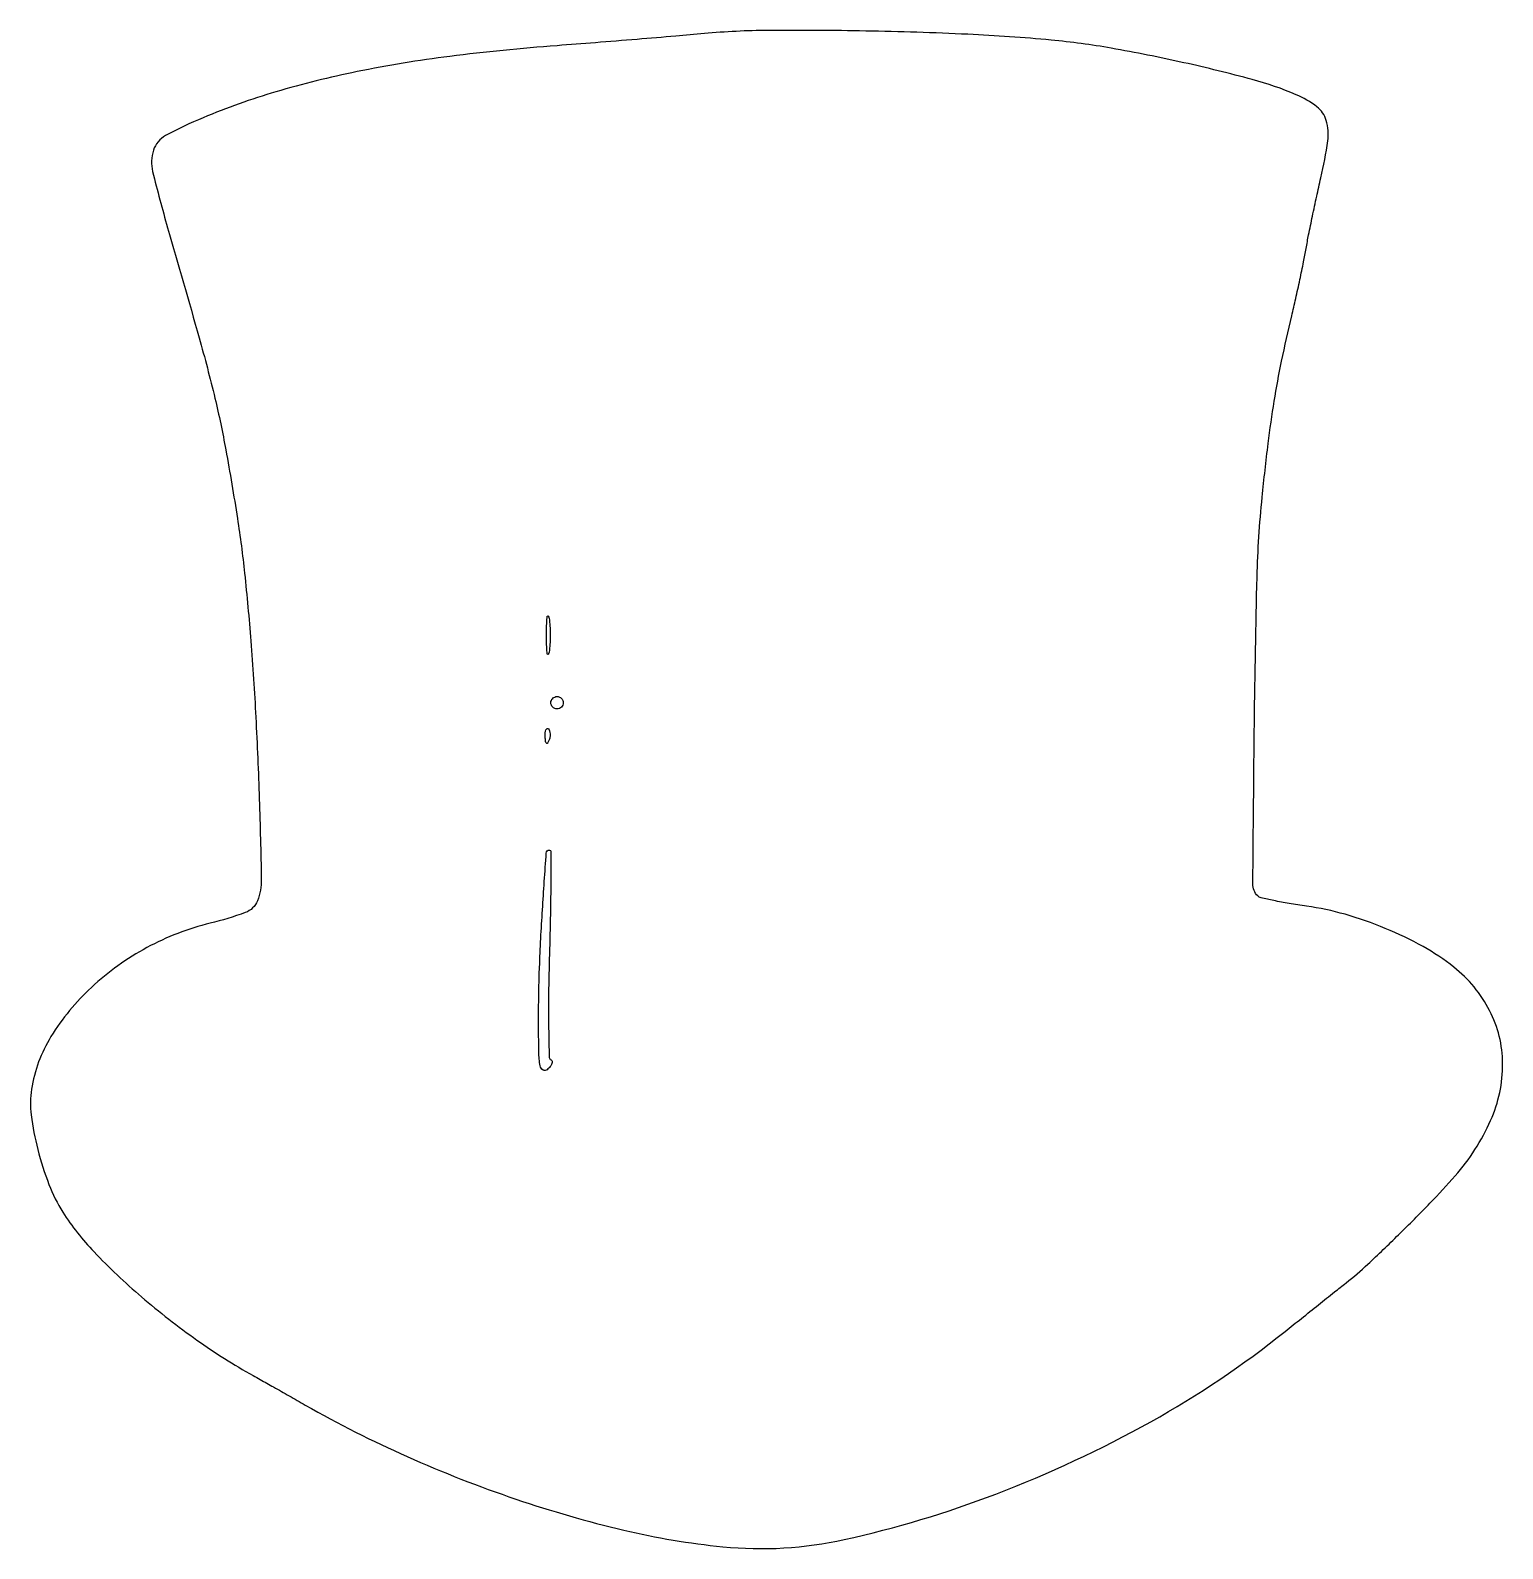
# Model space of a CAD drawing. Extents: x 0 to 240, y 0 to 248.
import ezdxf

# ---------------------------------------------------------------- set-up
doc = ezdxf.new("R2010")
doc.units = 0

msp = doc.modelspace()

# ---------------------------------------------------------------- linework, layer by layer
for points in [[(110, 246.995083, -0.001891), (105.348088, 246.581931, -0.000775), (99.03125, 246.054842, -0.000767), (92.247077, 245.50982, -0.000982), (86, 245.029938, 0.012531), (68.515635, 243.279834, 0.018985), (53.433341, 240.802666, 0.021527), (40.207955, 237.512823, 0.027405), (28.363907, 233.30117, 0.024518), (22.23279, 230.373677, 0.193373), (20.25617, 227.999467, 0.138857), (20.129371, 224.506848, 0.010734), (22.573165, 215.361867, -0.001856), (27.705034, 197.439793, -0.00991), (30.275324, 187.593745, -0.013913), (32.047365, 179.185254, -0.006165), (33.939213, 168, -0.012551), (35.10675, 159.078039, -0.006811), (36.116449, 148.061628, -0.006212), (36.930599, 135.621884, -0.00508), (37.500679, 122.301712, -0.003845), (37.827016, 109.21079, -0.098764), (37.195182, 105.731802, -0.213816), (35.226207, 103.811201, -0.028086), (29.5, 102.067973, 0.064192), (19.187734, 98.097051, 0.06324), (10.161996, 91.625004, 0.067589), (3.566259, 83.591378, 0.098792), (0.389749, 75.035893, 0.072666), (0.333068, 70.833712, 0.029533), (1.419865, 65.202094, 0.029525), (3.236048, 59.507226, 0.048875), (5.498431, 55.002485, 0.050766), (10.574121, 48.523494, 0.02388), (18.313876, 41.210425, 0.023128), (27.344532, 34.157287, 0.027462), (36.5, 28.392975, -0.001787), (37.652745, 27.747321, -0.000312), (39.821875, 26.520403, -0.000338), (42.364798, 25.077691, -0.000303), (45, 23.578153, 0.024754), (61.564768, 15.196029, 0.022946), (79.296216, 8.255926, 0.023684), (96.885159, 3.201409, 0.033199), (113, 0.499909, 0.079456), (132.795776, 1.666349, 0.037072), (157.479752, 9.073856, 0.035578), (182.746372, 20.869564, 0.042015), (204.632067, 35.583034, -0.000348), (207.255979, 37.684004, -0.000283), (210.070104, 39.931451, -0.000286), (212.664924, 41.99892, -0.000747), (214.533547, 43.48148, 0.020154), (218.082925, 46.529258, 0.006523), (223.088951, 51.314571, 0.006727), (228.207759, 56.474108, 0.011595), (232.308354, 60.922019, 0.075546), (238.092611, 69.930466, 0.106929), (240.044386, 79.226932, 0.117944), (237.929995, 87.833229, 0.10671), (232.100779, 94.920181, 0.040938), (227.078767, 98.268339, 0.028469), (220.935612, 101.230298, 0.028105), (214.377778, 103.521697, 0.035579), (208.098438, 104.852408, -0.007046), (205.256117, 105.287201, -0.01014), (202.754831, 105.758313, -0.006294), (200.684693, 106.219139, -0.139667), (200.151656, 106.516712, -0.200768), (199.354992, 108.466843, -0.000677), (199.61208, 134.717468, -0.003605), (200.048262, 158.474834, -0.018953), (200.876073, 171.5, -0.005058), (201.853847, 180.233919, -0.010021), (202.837933, 187.134955, -0.010858), (204.040988, 193.620956, -0.00723), (205.687803, 201, 0.003451), (206.33909, 203.817911, 0.002629), (207.014798, 206.9125, 0.002657), (207.617521, 209.819984, 0.006234), (208.029151, 212, -0.005707), (208.444231, 214.21108, -0.002272), (209.06189, 217.234375, -0.002248), (209.757814, 220.490375, -0.002827), (210.433093, 223.5, 0.020503), (211.561334, 229.516531, 0.108556), (211.321928, 232.840733, 0.160028), (209.763942, 235.091253, 0.060812), (206.421588, 237.033611, 0.035578), (199.263694, 239.516051, 0.010805), (188.10548, 242.259602, 0.011234), (176.292244, 244.617606, 0.020199), (166.5, 245.939255, 0.012135), (152.947013, 246.882661, 0.006636), (136.296751, 247.41492, 0.006351), (120.387471, 247.510108, 0.021414)], [(84.716254, 146.25, -0.124239), (84.564074, 145.887591, -0.664672), (84.422038, 145.923438, -0.03126), (84.324637, 147.02938, -0.006336), (84.299664, 149, -0.006336), (84.324637, 150.97062, -0.03126), (84.422038, 152.076562, -0.664672), (84.564074, 152.112409, -0.124239), (84.716254, 151.75, -0.023547), (84.846019, 150.497782, -0.014044), (84.888098, 149, -0.014044), (84.846019, 147.502218, -0.023547)], [(87, 138, -0.099038), (86.923658, 137.618362, -0.097945), (86.70625, 137.29375, -0.097945), (86.381638, 137.076342, -0.099038), (86, 137, -0.099038), (85.618362, 137.076342, -0.097945), (85.29375, 137.29375, -0.097945), (85.076342, 137.618362, -0.099038), (85, 138, -0.099038), (85.076342, 138.381638, -0.097945), (85.29375, 138.70625, -0.097945), (85.618362, 138.923658, -0.099038), (86, 139, -0.099038), (86.381638, 138.923658, -0.097945), (86.70625, 138.70625, -0.097945), (86.923658, 138.381638, -0.099038)], [(84.683114, 131.8125, -0.054073), (84.461564, 131.395823, -0.470617), (84.279315, 131.37858, -0.168741), (84.137993, 131.670344, -0.018894), (84.078947, 132.416667, -0.028489), (84.089945, 133.112848, -0.077125), (84.200665, 133.592839, -0.208169), (84.385309, 133.77538, -0.296942), (84.604167, 133.729167, -0.126455), (84.797407, 133.402231, -0.060344), (84.876576, 132.916927, -0.05415), (84.839148, 132.359369, -0.051402)], [(84.763836, 97.040021, 0.004304), (84.626189, 90.516906, 0.007), (84.634555, 84.976842, 0.002066), (84.728054, 80.217202, 0.305906), (85.031417, 79.790021, -0.272018), (85.207073, 79.572826, -0.132866), (85.164632, 79.206424, -0.074734), (84.883949, 78.725934, -0.037301), (84.401478, 78.210573, -0.339027), (83.720314, 78.149069, -0.212022), (83.252985, 78.848161, -0.038767), (83.042898, 81.078789, -0.004103), (83, 86.306949, -0.0091), (83.156141, 94.885115, -0.00698), (83.628073, 104.248447, -0.001445), (84.251025, 113.50347, -0.393828), (84.78364, 114, -0.413617), (84.975457, 113.808573, -0.000801), (84.977537, 109.018006, -0.004462), (84.92229, 103.543344, -0.002673)]]:
    msp.add_lwpolyline(points, format="xyb", close=True)

doc.saveas('drawing.dxf')
